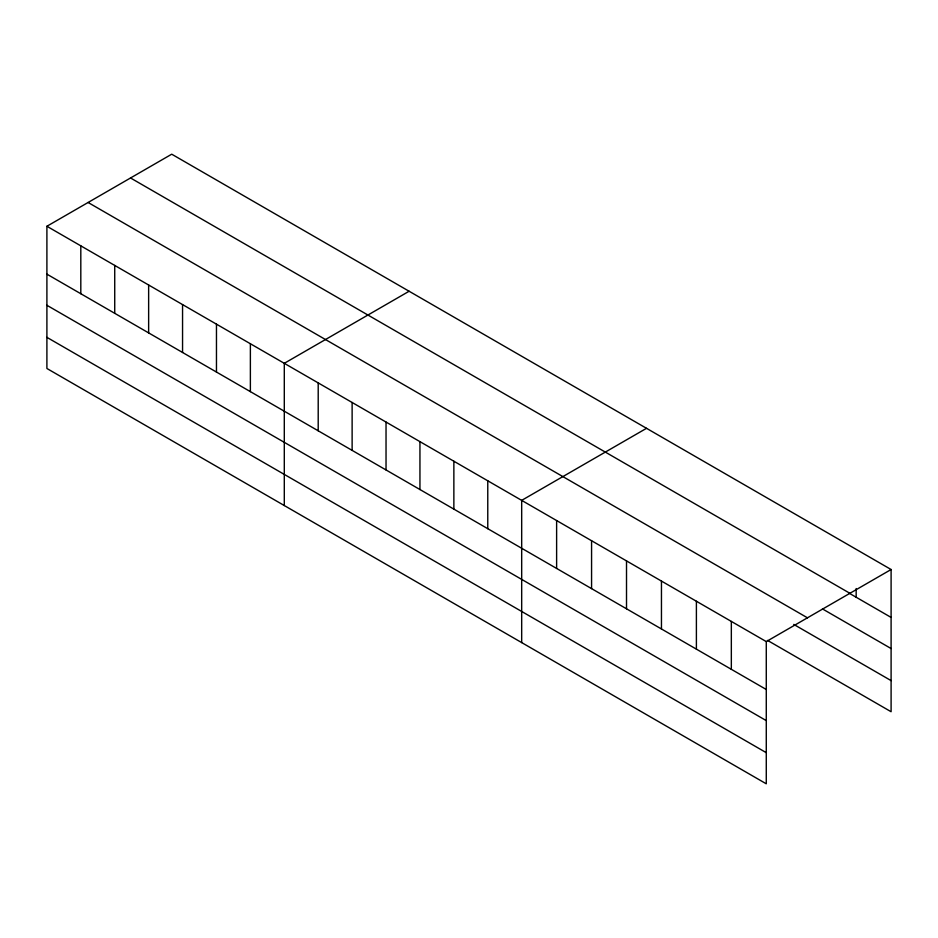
<?xml version="1.0" encoding="UTF-8"?>
<svg xmlns="http://www.w3.org/2000/svg" width="938" height="938" viewBox="0 0 938 938"><rect width="100%" height="100%" fill="white"/><g stroke="black" fill="none" stroke-linecap="round" stroke-linejoin="round"><path stroke-width="1.41" d="M766.276 720.607L766.276 641.592L46.9 226.269L46.9 368.482L766.276 783.805L766.276 720.607L46.9 305.284M767.554 640.408L891.1 711.731L891.1 569.518L171.724 154.195L46.9 226.269M409.12 291.249L284.296 363.323L284.296 505.535M646.517 428.314L521.68 500.376L521.68 642.589M766.276 641.592L891.1 569.518M130.534 177.974L849.91 593.308M849.922 593.637L891.1 617.415M822.462 608.914L891.1 648.545M88.09 202.479L807.466 617.814M793.759 624.415L891.1 680.613M46.9 274.154L766.276 689.489M46.9 337.352L766.276 752.675M856.16 588.536L856.16 597.236M731.335 621.413L731.335 669.31M696.395 601.246L696.395 649.131M661.454 581.068L661.454 628.964M626.514 560.901L626.514 608.785M591.573 540.722L591.573 588.618M556.621 520.555L556.621 568.44M487.772 480.795L487.772 528.692M453.863 461.226L453.863 509.111M419.943 441.646L419.943 489.53M386.034 422.065L386.034 469.95M352.125 402.484L352.125 450.369M318.205 382.903L318.205 430.8M250.376 343.742L250.376 391.638M216.467 324.161L216.467 372.058M182.558 304.58L182.558 352.477M148.638 285L148.638 332.896M114.729 265.419L114.729 313.315M80.809 245.85L80.809 293.735"/></g></svg>
